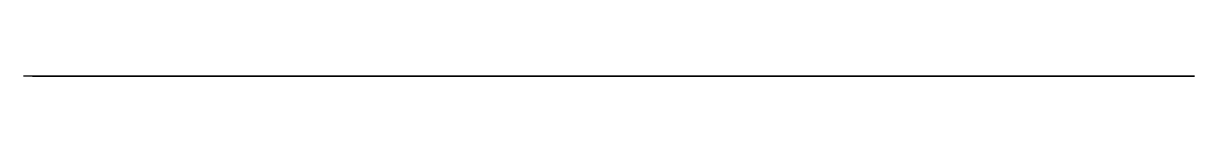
# Model space of a CAD drawing. Header units: centimetres. Extents: x -10.1 to 7, y 0 to 0.
import ezdxf

# ---------------------------------------------------------------- set-up
doc = ezdxf.new("R2010")
doc.units = ezdxf.units.CM
doc.header["$MEASUREMENT"] = 0
doc.layers.add('Container_MiddleBottom v1_Sketch1', color=7, linetype='Continuous')

msp = doc.modelspace()

# ---------------------------------------------------------------- linework, layer by layer
at = {"layer": 'Container_MiddleBottom v1_Sketch1'}
for p, q in [((-10, 0, 5), (-10.133, 0, 4.537)), ((6.996, 0, 4.664), (-10.104, 0, 4.664)), ((-10, 0, 5), (6.9, 0, 5)), ((-10, 0, 5), (-9.518, 0, 5)), ((6.9, 0, 5), (6.996, 0, 4.664))]:
    msp.add_line(p, q, dxfattribs=at)
msp.add_point((0, 0), dxfattribs=at)

doc.saveas('drawing.dxf')
